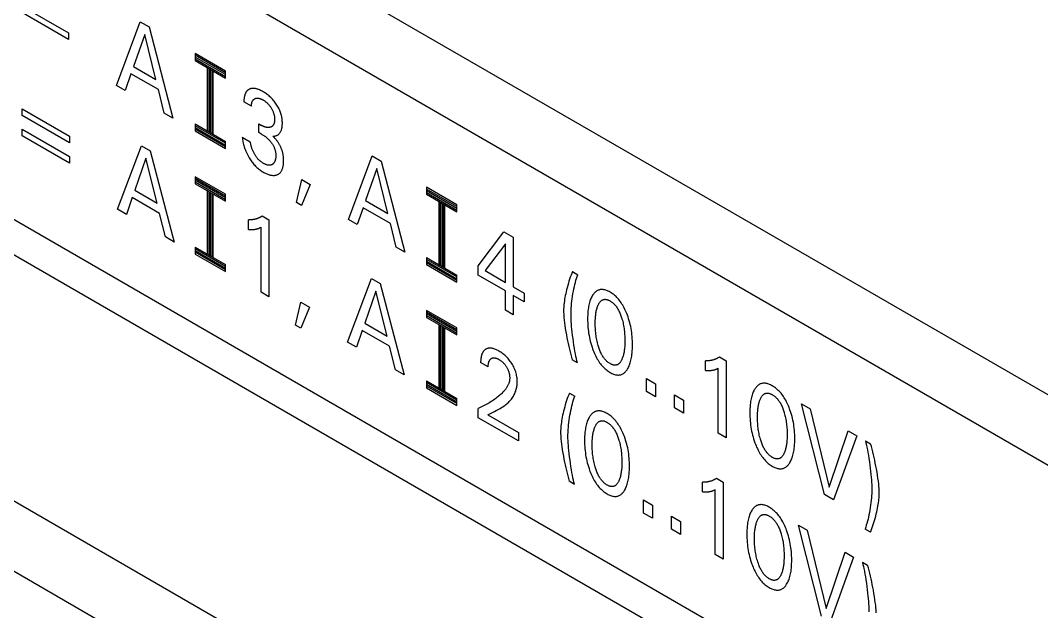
# Model space of a CAD drawing. Extents: x 0 to 420, y 0 to 297.
# Drawn here: x 208.87 to 232.58, y 159.48 to 173.2 of the extents above; entities that cross this region are included whole.
import ezdxf

# ---------------------------------------------------------------- set-up
doc = ezdxf.new("R2010")
doc.units = 0
doc.header["$LTSCALE"] = 23.1
doc.layers.add('40000_ISO', color=7, linetype='CONTINUOUS')

msp = doc.modelspace()

# ---------------------------------------------------------------- linework, layer by layer
at = {"layer": '40000_ISO', "color": 7, "linetype": 'CONTINUOUS'}
for p, q in [((233.64, 163.976), (159.394, 206.842)), ((232.933, 162.751), (158.687, 205.618)), ((232.933, 154.587), (158.687, 197.453)), ((232.58, 153.974), (158.333, 196.84)), ((227.63, 151.116), (153.384, 193.982)), ((226.923, 149.892), (152.677, 192.758)), ((208.877, 173.545), (209.98, 172.909)), ((209.98, 172.756), (208.877, 173.393)), ((211.095, 171.686), (211.65, 173.161)), ((211.65, 173.161), (211.853, 173.044)), ((209.98, 172.909), (209.98, 172.756)), ((211.753, 172.871), (211.494, 172.128)), ((212.012, 171.828), (211.753, 172.871)), ((211.853, 173.044), (212.409, 170.927)), ((212.922, 172.427), (212.922, 172.264)), ((213.629, 172.019), (212.922, 172.427)), ((213.629, 171.978), (212.922, 172.386)), ((213.629, 171.937), (212.922, 172.345)), ((212.922, 172.304), (213.629, 171.896)), ((212.922, 172.264), (213.629, 171.855)), ((211.434, 171.958), (211.3, 171.567)), ((212.071, 171.591), (211.434, 171.958)), ((211.494, 172.128), (212.012, 171.828)), ((213.205, 172.1), (213.205, 170.631)), ((213.24, 172.08), (213.24, 170.61)), ((213.276, 172.06), (213.276, 170.59)), ((213.311, 172.039), (213.311, 170.569)), ((213.346, 170.549), (213.346, 172.019)), ((213.629, 171.855), (213.629, 172.019)), ((211.3, 171.567), (211.095, 171.686)), ((212.207, 171.043), (212.071, 171.591)), ((214.232, 171.203), (214.056, 171.305)), ((208.905, 170.992), (208.905, 171.145)), ((208.905, 171.145), (210.008, 170.508)), ((210.008, 170.356), (208.905, 170.992)), ((212.409, 170.927), (212.207, 171.043)), ((212.922, 170.794), (212.922, 170.631)), ((212.922, 170.794), (213.629, 170.386)), ((213.629, 170.345), (212.922, 170.753)), ((214.402, 170.594), (214.402, 170.795)), ((214.402, 170.795), (214.462, 170.76)), ((208.905, 170.519), (208.905, 170.672)), ((208.905, 170.672), (210.008, 170.035)), ((210.008, 169.882), (208.905, 170.519)), ((210.008, 170.508), (210.008, 170.356)), ((212.922, 170.712), (213.629, 170.304)), ((213.629, 170.263), (212.922, 170.671)), ((212.922, 170.631), (213.629, 170.222)), ((214.476, 170.551), (214.402, 170.594)), ((211.122, 168.812), (211.678, 170.288)), ((211.678, 170.288), (211.881, 170.17)), ((213.629, 170.222), (213.629, 170.386)), ((214.018, 170.488), (214.203, 170.381)), ((210.008, 170.035), (210.008, 169.882)), ((211.881, 170.17), (212.436, 168.053)), ((216.482, 168.575), (217.038, 170.051)), ((217.038, 170.051), (217.241, 169.933)), ((211.78, 169.997), (211.521, 169.254)), ((212.04, 168.954), (211.78, 169.997)), ((217.241, 169.933), (217.796, 167.817)), ((212.922, 169.569), (212.922, 169.406)), ((213.629, 169.161), (212.922, 169.569)), ((217.14, 169.76), (216.881, 169.017)), ((217.4, 168.717), (217.14, 169.76)), ((213.629, 169.12), (212.922, 169.528)), ((213.629, 169.079), (212.922, 169.488)), ((212.922, 169.447), (213.629, 169.038)), ((212.922, 169.406), (213.629, 168.998)), ((215.275, 168.969), (215.398, 169.504)), ((215.598, 169.389), (215.394, 168.901)), ((215.398, 169.504), (215.598, 169.389)), ((218.296, 169.324), (218.296, 169.161)), ((219.003, 168.916), (218.296, 169.324)), ((211.462, 169.084), (211.328, 168.694)), ((212.099, 168.717), (211.462, 169.084)), ((211.521, 169.254), (212.04, 168.954)), ((213.205, 169.243), (213.205, 167.773)), ((213.24, 169.222), (213.24, 167.753)), ((213.276, 169.202), (213.276, 167.732)), ((213.311, 169.181), (213.311, 167.712)), ((213.346, 167.691), (213.346, 169.161)), ((213.629, 168.998), (213.629, 169.161)), ((219.003, 168.875), (218.296, 169.283)), ((219.003, 168.834), (218.296, 169.243)), ((218.296, 169.202), (219.003, 168.794)), ((218.296, 169.161), (219.003, 168.753)), ((215.394, 168.901), (215.275, 168.969)), ((216.822, 168.848), (216.687, 168.457)), ((217.459, 168.48), (216.822, 168.848)), ((216.881, 169.017), (217.4, 168.717)), ((218.579, 168.998), (218.579, 167.528)), ((218.614, 168.977), (218.614, 167.508)), ((218.65, 168.957), (218.65, 167.487)), ((218.685, 168.936), (218.685, 167.467)), ((218.72, 167.446), (218.72, 168.916)), ((219.003, 168.753), (219.003, 168.916)), ((211.328, 168.694), (211.122, 168.812)), ((212.235, 168.17), (212.099, 168.717)), ((214.484, 168.657), (214.637, 168.569)), ((214.16, 168.344), (214.16, 168.568)), ((214.456, 166.887), (214.456, 168.396)), ((214.637, 168.569), (214.637, 166.783)), ((216.687, 168.457), (216.482, 168.575)), ((217.595, 167.933), (217.459, 168.48)), ((212.436, 168.053), (212.235, 168.17)), ((219.498, 167.5), (220.095, 168.286)), ((220.095, 168.286), (220.309, 168.162)), ((220.309, 168.162), (220.309, 167.011)), ((212.922, 167.936), (212.922, 167.773)), ((212.922, 167.936), (213.629, 167.528)), ((213.629, 167.487), (212.922, 167.895)), ((217.796, 167.817), (217.595, 167.933)), ((220.127, 168.011), (219.656, 167.388)), ((220.127, 167.116), (220.127, 168.011)), ((212.922, 167.855), (213.629, 167.446)), ((213.629, 167.406), (212.922, 167.814)), ((212.922, 167.773), (213.629, 167.365)), ((218.296, 167.691), (218.296, 167.528)), ((218.296, 167.691), (219.003, 167.283)), ((213.629, 167.365), (213.629, 167.528)), ((219.003, 167.242), (218.296, 167.65)), ((218.296, 167.61), (219.003, 167.201)), ((219.003, 167.161), (218.296, 167.569)), ((218.296, 167.528), (219.003, 167.12)), ((219.498, 167.283), (219.498, 167.5)), ((216.463, 165.728), (217.019, 167.204)), ((217.019, 167.204), (217.222, 167.087)), ((219.003, 167.12), (219.003, 167.283)), ((220.127, 166.92), (219.498, 167.283)), ((219.656, 167.388), (220.127, 167.116)), ((221.686, 167.366), (221.809, 167.295)), ((217.222, 167.087), (217.778, 164.97)), ((220.309, 167.011), (220.565, 166.864)), ((214.637, 166.783), (214.456, 166.887)), ((217.121, 166.913), (216.862, 166.17)), ((217.381, 165.871), (217.121, 166.913)), ((220.127, 166.471), (220.127, 166.92)), ((220.309, 166.815), (220.309, 166.366)), ((220.565, 166.668), (220.309, 166.815)), ((220.565, 166.864), (220.565, 166.668)), ((215.256, 166.123), (215.38, 166.657)), ((215.579, 166.542), (215.375, 166.054)), ((215.38, 166.657), (215.579, 166.542)), ((220.309, 166.366), (220.127, 166.471)), ((218.296, 166.467), (218.296, 166.303)), ((219.003, 166.058), (218.296, 166.467)), ((219.003, 166.017), (218.296, 166.426)), ((219.003, 165.977), (218.296, 166.385)), ((218.296, 166.344), (219.003, 165.936)), ((218.296, 166.303), (219.003, 165.895)), ((215.375, 166.054), (215.256, 166.123)), ((216.803, 166.001), (216.669, 165.61)), ((217.44, 165.633), (216.803, 166.001)), ((216.862, 166.17), (217.381, 165.871)), ((218.579, 166.14), (218.579, 164.67)), ((218.614, 166.12), (218.614, 164.65)), ((218.65, 166.099), (218.65, 164.629)), ((218.685, 166.079), (218.685, 164.609)), ((218.72, 164.589), (218.72, 166.058)), ((219.003, 165.895), (219.003, 166.058)), ((216.669, 165.61), (216.463, 165.728)), ((217.576, 165.086), (217.44, 165.633)), ((221.803, 165.246), (221.68, 165.317)), ((224.776, 165.073), (224.776, 165.297)), ((225.1, 165.386), (225.253, 165.297)), ((225.253, 165.297), (225.253, 163.511)), ((217.778, 164.97), (217.576, 165.086)), ((219.729, 165.154), (219.554, 165.255)), ((225.072, 163.616), (225.072, 165.125)), ((218.296, 164.834), (218.296, 164.67)), ((218.296, 164.834), (219.003, 164.425)), ((223.402, 164.58), (223.402, 164.883)), ((223.402, 164.883), (223.611, 164.762)), ((219.003, 164.384), (218.296, 164.793)), ((218.296, 164.752), (219.003, 164.344)), ((219.003, 164.303), (218.296, 164.711)), ((218.296, 164.67), (219.003, 164.262)), ((223.611, 164.459), (223.402, 164.58)), ((223.611, 164.762), (223.611, 164.459)), ((219.003, 164.262), (219.003, 164.425)), ((221.616, 164.548), (221.739, 164.478)), ((224.054, 164.203), (224.054, 164.506)), ((224.054, 164.506), (224.263, 164.386)), ((224.263, 164.386), (224.263, 164.083)), ((219.498, 163.976), (219.498, 164.191)), ((224.263, 164.083), (224.054, 164.203)), ((227.005, 164.296), (227.205, 164.181)), ((227.542, 162.19), (227.005, 164.296)), ((227.205, 164.181), (227.648, 162.364)), ((220.431, 163.437), (219.498, 163.976)), ((219.719, 164.045), (220.431, 163.633)), ((220.431, 163.633), (220.431, 163.437)), ((227.648, 162.364), (228.086, 163.672)), ((228.086, 163.672), (228.286, 163.556)), ((225.253, 163.511), (225.072, 163.616)), ((228.286, 163.556), (227.749, 162.07)), ((228.488, 163.439), (228.61, 163.368)), ((221.733, 162.429), (221.61, 162.5)), ((224.706, 162.256), (224.706, 162.48)), ((225.03, 162.569), (225.183, 162.48)), ((225.183, 162.48), (225.183, 160.694)), ((225.002, 160.799), (225.002, 162.307)), ((223.332, 161.763), (223.332, 162.066)), ((223.332, 162.066), (223.541, 161.945)), ((227.749, 162.07), (227.542, 162.19)), ((223.541, 161.642), (223.332, 161.763)), ((223.541, 161.945), (223.541, 161.642)), ((223.984, 161.386), (223.984, 161.689)), ((223.984, 161.689), (224.193, 161.568)), ((224.193, 161.568), (224.193, 161.265)), ((224.193, 161.265), (223.984, 161.386)), ((226.935, 161.479), (227.135, 161.363)), ((227.472, 159.373), (226.935, 161.479)), ((227.135, 161.363), (227.578, 159.547)), ((228.605, 161.319), (228.482, 161.39)), ((225.183, 160.694), (225.002, 160.799)), ((227.578, 159.547), (228.016, 160.855)), ((228.016, 160.855), (228.216, 160.739)), ((228.216, 160.739), (227.679, 159.253)), ((228.418, 160.622), (228.54, 160.551))]:
    msp.add_line(p, q, dxfattribs=at)
for points in [[(214.279, 171.618), (214.271, 171.618), (214.264, 171.618), (214.256, 171.618), (214.248, 171.617), (214.241, 171.616), (214.234, 171.615), (214.226, 171.614), (214.219, 171.612), (214.212, 171.61), (214.205, 171.608), (214.198, 171.606), (214.192, 171.604), (214.185, 171.601), (214.179, 171.598), (214.173, 171.595), (214.168, 171.592), (214.162, 171.588), (214.156, 171.584), (214.151, 171.58), (214.145, 171.576), (214.14, 171.572), (214.135, 171.567), (214.13, 171.563), (214.126, 171.558), (214.121, 171.552), (214.117, 171.547), (214.112, 171.541), (214.108, 171.535), (214.104, 171.529), (214.1, 171.522), (214.097, 171.515), (214.093, 171.509), (214.09, 171.501), (214.087, 171.494), (214.084, 171.487), (214.081, 171.479), (214.078, 171.471), (214.076, 171.463), (214.074, 171.455), (214.071, 171.447), (214.069, 171.437), (214.067, 171.427), (214.065, 171.416), (214.063, 171.406), (214.062, 171.395), (214.06, 171.384), (214.059, 171.373), (214.058, 171.362), (214.058, 171.351), (214.057, 171.339), (214.057, 171.328), (214.056, 171.316), (214.056, 171.305)], [(214.727, 170.508), (214.739, 170.508), (214.75, 170.509), (214.762, 170.51), (214.773, 170.512), (214.784, 170.514), (214.795, 170.517), (214.805, 170.521), (214.816, 170.525), (214.826, 170.53), (214.837, 170.536), (214.848, 170.543), (214.858, 170.55), (214.868, 170.559), (214.877, 170.568), (214.886, 170.578), (214.894, 170.588), (214.902, 170.6), (214.909, 170.612), (214.916, 170.625), (214.922, 170.638), (214.927, 170.652), (214.932, 170.667), (214.936, 170.682), (214.94, 170.699), (214.943, 170.716), (214.945, 170.734), (214.947, 170.752), (214.948, 170.771), (214.949, 170.79), (214.949, 170.81), (214.949, 170.83), (214.948, 170.852), (214.947, 170.873), (214.945, 170.895), (214.942, 170.917), (214.938, 170.939), (214.934, 170.962), (214.928, 170.986), (214.922, 171.011), (214.914, 171.035), (214.906, 171.06), (214.897, 171.085), (214.887, 171.109), (214.876, 171.134), (214.864, 171.158), (214.851, 171.183), (214.837, 171.206), (214.823, 171.23), (214.808, 171.253), (214.792, 171.277), (214.775, 171.3), (214.757, 171.323), (214.739, 171.345), (214.72, 171.366), (214.701, 171.387), (214.68, 171.407), (214.66, 171.426), (214.639, 171.444), (214.618, 171.462), (214.599, 171.477), (214.58, 171.491), (214.561, 171.505), (214.541, 171.518), (214.522, 171.53), (214.502, 171.541), (214.482, 171.553), (214.462, 171.563), (214.442, 171.573), (214.422, 171.582), (214.402, 171.59), (214.383, 171.597), (214.367, 171.602), (214.352, 171.607), (214.337, 171.61), (214.322, 171.613), (214.308, 171.616), (214.293, 171.617), (214.279, 171.618)], [(214.232, 171.203), (214.232, 171.215), (214.232, 171.226), (214.233, 171.237), (214.234, 171.247), (214.235, 171.258), (214.237, 171.268), (214.239, 171.278), (214.241, 171.288), (214.244, 171.296), (214.246, 171.305), (214.249, 171.313), (214.252, 171.32), (214.256, 171.328), (214.26, 171.335), (214.264, 171.341), (214.269, 171.348), (214.273, 171.353), (214.279, 171.359), (214.284, 171.364), (214.29, 171.368), (214.295, 171.372), (214.302, 171.376), (214.308, 171.379), (214.314, 171.382), (214.322, 171.385), (214.329, 171.387), (214.336, 171.389), (214.344, 171.391), (214.352, 171.392), (214.36, 171.392), (214.368, 171.393), (214.376, 171.392), (214.385, 171.392), (214.394, 171.39), (214.403, 171.389), (214.412, 171.387), (214.421, 171.384), (214.43, 171.381), (214.44, 171.378), (214.45, 171.374), (214.46, 171.37), (214.47, 171.365), (214.48, 171.36), (214.49, 171.355), (214.501, 171.349), (214.513, 171.342), (214.525, 171.334), (214.537, 171.326), (214.549, 171.318), (214.561, 171.309), (214.573, 171.299), (214.583, 171.29), (214.594, 171.28), (214.605, 171.27), (214.615, 171.26), (214.625, 171.249), (214.635, 171.238), (214.645, 171.227), (214.654, 171.216), (214.663, 171.204), (214.672, 171.192), (214.68, 171.179), (214.689, 171.166), (214.697, 171.152), (214.705, 171.138), (214.713, 171.124), (214.72, 171.109), (214.727, 171.094), (214.733, 171.08), (214.738, 171.066), (214.743, 171.053), (214.747, 171.04), (214.751, 171.027), (214.754, 171.014), (214.758, 171.001), (214.76, 170.988), (214.763, 170.973), (214.765, 170.959), (214.767, 170.945), (214.768, 170.931), (214.769, 170.918), (214.769, 170.904), (214.769, 170.891)], [(214.769, 170.891), (214.769, 170.883), (214.769, 170.876), (214.768, 170.868), (214.768, 170.861), (214.767, 170.854), (214.766, 170.847), (214.765, 170.84), (214.764, 170.833), (214.763, 170.826), (214.761, 170.82), (214.76, 170.813), (214.758, 170.807), (214.756, 170.801), (214.754, 170.796), (214.751, 170.79), (214.749, 170.785), (214.746, 170.78), (214.743, 170.775), (214.74, 170.77), (214.737, 170.765), (214.734, 170.761), (214.731, 170.757), (214.727, 170.753), (214.724, 170.749), (214.719, 170.745), (214.715, 170.742), (214.711, 170.738), (214.706, 170.735), (214.702, 170.732), (214.697, 170.729), (214.692, 170.727), (214.687, 170.725), (214.682, 170.722), (214.677, 170.72), (214.672, 170.719), (214.667, 170.717), (214.66, 170.715), (214.653, 170.714), (214.647, 170.713), (214.64, 170.712), (214.633, 170.711), (214.626, 170.711), (214.619, 170.711), (214.612, 170.711), (214.605, 170.711), (214.597, 170.712), (214.59, 170.713), (214.582, 170.714), (214.575, 170.715), (214.567, 170.717), (214.56, 170.718), (214.552, 170.721), (214.544, 170.723), (214.536, 170.725), (214.528, 170.728), (214.52, 170.731), (214.512, 170.735), (214.504, 170.739), (214.495, 170.742), (214.487, 170.746), (214.479, 170.751), (214.47, 170.755), (214.462, 170.76)], [(214.476, 170.551), (214.489, 170.543), (214.502, 170.535), (214.516, 170.526), (214.529, 170.517), (214.542, 170.508), (214.556, 170.498), (214.57, 170.486), (214.585, 170.474), (214.599, 170.462), (214.613, 170.449), (214.627, 170.435), (214.64, 170.422), (214.653, 170.408), (214.665, 170.394), (214.678, 170.379), (214.69, 170.364), (214.699, 170.351), (214.708, 170.338), (214.717, 170.324), (214.726, 170.311), (214.734, 170.297), (214.742, 170.283), (214.749, 170.268), (214.756, 170.254), (214.762, 170.24), (214.768, 170.226), (214.773, 170.212), (214.777, 170.198), (214.781, 170.184), (214.785, 170.17), (214.788, 170.156), (214.79, 170.143), (214.792, 170.13), (214.794, 170.117), (214.795, 170.105), (214.796, 170.092), (214.797, 170.08), (214.797, 170.068), (214.797, 170.052), (214.796, 170.038), (214.796, 170.023), (214.794, 170.009), (214.792, 169.995), (214.79, 169.981), (214.787, 169.968), (214.785, 169.958), (214.782, 169.948), (214.779, 169.938), (214.776, 169.929), (214.772, 169.92), (214.768, 169.912), (214.763, 169.903), (214.759, 169.896), (214.754, 169.889), (214.748, 169.882), (214.743, 169.876), (214.737, 169.87), (214.731, 169.865), (214.724, 169.86), (214.718, 169.855), (214.711, 169.851), (214.703, 169.848), (214.695, 169.844), (214.687, 169.841), (214.678, 169.839), (214.669, 169.837), (214.661, 169.836), (214.651, 169.835), (214.642, 169.835), (214.632, 169.836), (214.622, 169.837), (214.612, 169.838), (214.602, 169.84), (214.591, 169.843), (214.581, 169.846), (214.57, 169.85), (214.558, 169.854), (214.546, 169.859), (214.535, 169.864), (214.523, 169.87), (214.511, 169.876), (214.5, 169.883)], [(214.974, 170.026), (214.973, 170.039), (214.971, 170.053), (214.969, 170.067), (214.967, 170.081), (214.964, 170.095), (214.961, 170.11), (214.958, 170.124), (214.954, 170.138), (214.95, 170.152), (214.946, 170.167), (214.941, 170.182), (214.936, 170.196), (214.93, 170.211), (214.925, 170.226), (214.918, 170.24), (214.912, 170.255), (214.905, 170.269), (214.898, 170.284), (214.891, 170.298), (214.883, 170.312), (214.875, 170.326), (214.867, 170.34), (214.859, 170.353), (214.85, 170.366), (214.842, 170.378), (214.833, 170.39), (214.824, 170.402), (214.815, 170.414), (214.806, 170.426), (214.797, 170.437), (214.787, 170.448), (214.778, 170.459), (214.768, 170.469), (214.758, 170.479), (214.748, 170.489), (214.737, 170.499), (214.727, 170.508)], [(214.018, 170.488), (214.021, 170.461), (214.025, 170.433), (214.03, 170.405), (214.035, 170.376), (214.042, 170.347), (214.049, 170.319), (214.056, 170.292), (214.064, 170.265), (214.072, 170.239), (214.081, 170.212), (214.091, 170.185), (214.102, 170.159), (214.115, 170.128), (214.13, 170.097), (214.145, 170.067), (214.161, 170.037), (214.178, 170.008), (214.193, 169.984), (214.208, 169.961), (214.223, 169.939), (214.239, 169.917), (214.255, 169.895), (214.272, 169.874), (214.289, 169.854), (214.306, 169.835), (214.324, 169.816), (214.342, 169.798), (214.36, 169.781), (214.379, 169.765), (214.398, 169.749), (214.418, 169.733), (214.438, 169.719), (214.458, 169.705), (214.478, 169.692), (214.498, 169.68), (214.516, 169.67), (214.535, 169.66), (214.554, 169.65), (214.572, 169.642), (214.591, 169.634), (214.609, 169.626), (214.627, 169.62), (214.644, 169.615), (214.66, 169.61), (214.676, 169.606), (214.692, 169.603), (214.708, 169.601), (214.724, 169.599), (214.739, 169.598), (214.754, 169.598), (214.768, 169.599), (214.782, 169.601), (214.796, 169.603), (214.809, 169.607), (214.822, 169.611), (214.834, 169.616), (214.846, 169.621), (214.857, 169.627), (214.868, 169.634), (214.878, 169.642), (214.888, 169.65), (214.897, 169.66), (214.906, 169.669), (214.914, 169.68), (214.922, 169.691), (214.93, 169.704), (214.936, 169.717), (214.943, 169.73), (214.948, 169.744), (214.954, 169.759), (214.958, 169.774), (214.962, 169.79), (214.966, 169.808), (214.97, 169.826), (214.972, 169.845), (214.975, 169.864), (214.976, 169.884), (214.977, 169.904), (214.978, 169.924), (214.978, 169.945), (214.978, 169.965), (214.977, 169.985), (214.976, 170.005), (214.974, 170.026)], [(214.5, 169.883), (214.489, 169.889), (214.479, 169.896), (214.469, 169.903), (214.459, 169.91), (214.448, 169.918), (214.438, 169.926), (214.428, 169.934), (214.419, 169.943), (214.409, 169.952), (214.4, 169.961), (214.391, 169.971), (214.382, 169.981), (214.373, 169.991), (214.364, 170.002), (214.356, 170.013), (214.347, 170.024), (214.339, 170.036), (214.331, 170.048), (214.323, 170.06), (214.315, 170.073), (214.308, 170.085), (214.299, 170.1), (214.291, 170.115), (214.284, 170.13), (214.276, 170.145), (214.269, 170.161), (214.262, 170.176), (214.256, 170.192), (214.249, 170.209), (214.243, 170.225), (214.238, 170.242), (214.233, 170.258), (214.228, 170.275), (214.223, 170.293), (214.218, 170.311), (214.214, 170.328), (214.21, 170.346), (214.206, 170.364), (214.203, 170.381)], [(214.484, 168.657), (214.475, 168.652), (214.467, 168.646), (214.458, 168.64), (214.449, 168.635), (214.44, 168.63), (214.431, 168.625), (214.422, 168.62), (214.413, 168.616), (214.404, 168.611), (214.394, 168.607), (214.385, 168.603), (214.374, 168.599), (214.364, 168.595), (214.353, 168.592), (214.343, 168.588), (214.332, 168.585), (214.321, 168.582), (214.31, 168.58), (214.299, 168.577), (214.288, 168.575), (214.277, 168.573), (214.266, 168.572), (214.256, 168.571), (214.246, 168.569), (214.235, 168.569), (214.225, 168.568), (214.214, 168.567), (214.203, 168.567), (214.192, 168.567), (214.181, 168.567), (214.171, 168.568), (214.16, 168.568)], [(214.16, 168.344), (214.172, 168.344), (214.183, 168.343), (214.195, 168.343), (214.207, 168.342), (214.219, 168.342), (214.231, 168.342), (214.243, 168.343), (214.253, 168.343), (214.263, 168.343), (214.274, 168.344), (214.284, 168.345), (214.294, 168.346), (214.304, 168.347), (214.314, 168.348), (214.323, 168.35), (214.332, 168.351), (214.34, 168.353), (214.349, 168.355), (214.358, 168.357), (214.366, 168.359), (214.374, 168.362), (214.383, 168.364), (214.391, 168.367), (214.4, 168.37), (214.407, 168.373), (214.413, 168.376), (214.42, 168.379), (214.427, 168.382), (214.437, 168.386), (214.446, 168.391), (214.456, 168.396)], [(221.686, 167.366), (221.669, 167.323), (221.652, 167.28), (221.636, 167.236), (221.62, 167.189), (221.605, 167.142), (221.59, 167.094), (221.576, 167.044), (221.562, 166.993), (221.549, 166.941), (221.538, 166.897), (221.529, 166.853), (221.519, 166.808), (221.511, 166.762), (221.504, 166.723), (221.498, 166.683), (221.492, 166.643), (221.488, 166.602), (221.484, 166.567), (221.482, 166.531), (221.48, 166.495), (221.48, 166.459), (221.48, 166.421), (221.482, 166.382), (221.484, 166.343), (221.487, 166.304), (221.493, 166.242), (221.5, 166.18), (221.509, 166.117), (221.52, 166.045), (221.532, 165.971), (221.545, 165.898), (221.558, 165.831), (221.571, 165.763), (221.586, 165.696), (221.6, 165.631), (221.615, 165.567), (221.631, 165.502), (221.646, 165.441), (221.663, 165.379), (221.68, 165.317)], [(221.803, 165.246), (221.79, 165.296), (221.778, 165.346), (221.767, 165.395), (221.754, 165.459), (221.742, 165.521), (221.732, 165.584), (221.72, 165.66), (221.709, 165.735), (221.699, 165.811), (221.689, 165.884), (221.68, 165.957), (221.672, 166.029), (221.666, 166.09), (221.661, 166.151), (221.657, 166.212), (221.654, 166.262), (221.652, 166.311), (221.652, 166.36), (221.652, 166.399), (221.653, 166.438), (221.654, 166.477), (221.657, 166.515), (221.661, 166.57), (221.666, 166.625), (221.672, 166.679), (221.68, 166.738), (221.688, 166.796), (221.698, 166.854), (221.708, 166.909), (221.718, 166.963), (221.73, 167.017), (221.742, 167.066), (221.754, 167.116), (221.767, 167.164), (221.78, 167.208), (221.794, 167.252), (221.809, 167.295)], [(222.963, 165.104), (222.976, 165.126), (222.988, 165.149), (222.999, 165.174), (223.01, 165.199), (223.019, 165.225), (223.028, 165.251), (223.037, 165.281), (223.045, 165.311), (223.052, 165.342), (223.058, 165.374), (223.063, 165.406), (223.068, 165.439), (223.073, 165.483), (223.076, 165.528), (223.079, 165.574), (223.08, 165.62), (223.081, 165.667), (223.08, 165.714), (223.079, 165.761), (223.076, 165.809), (223.072, 165.858), (223.067, 165.907), (223.062, 165.952), (223.055, 165.998), (223.047, 166.044), (223.038, 166.09), (223.027, 166.137), (223.017, 166.181), (223.004, 166.225), (222.991, 166.269), (222.977, 166.313), (222.961, 166.357), (222.948, 166.391), (222.935, 166.424), (222.92, 166.457), (222.905, 166.49), (222.889, 166.522), (222.872, 166.555), (222.853, 166.586), (222.836, 166.614), (222.819, 166.641), (222.8, 166.667), (222.781, 166.693), (222.761, 166.717), (222.741, 166.741), (222.72, 166.764), (222.698, 166.786), (222.675, 166.806), (222.652, 166.825), (222.629, 166.843), (222.606, 166.86), (222.582, 166.876), (222.559, 166.89), (222.538, 166.901), (222.518, 166.912), (222.498, 166.921), (222.477, 166.929), (222.457, 166.936), (222.437, 166.942), (222.418, 166.946), (222.399, 166.949), (222.38, 166.951), (222.362, 166.951), (222.345, 166.95), (222.328, 166.947), (222.311, 166.944), (222.295, 166.939), (222.28, 166.933), (222.265, 166.926), (222.249, 166.917), (222.234, 166.906), (222.219, 166.895), (222.205, 166.882), (222.192, 166.868), (222.18, 166.853), (222.168, 166.838), (222.157, 166.821), (222.153, 166.816)], [(222.153, 166.816), (222.141, 166.795), (222.129, 166.773), (222.118, 166.75), (222.108, 166.727), (222.099, 166.703), (222.09, 166.678), (222.082, 166.649), (222.074, 166.619), (222.067, 166.589), (222.06, 166.558), (222.055, 166.526), (222.05, 166.494), (222.045, 166.45), (222.042, 166.406), (222.039, 166.361), (222.038, 166.316), (222.037, 166.269), (222.038, 166.222), (222.039, 166.174), (222.042, 166.125), (222.045, 166.076), (222.05, 166.026), (222.056, 165.98), (222.062, 165.934), (222.07, 165.887), (222.079, 165.84), (222.09, 165.793), (222.1, 165.748), (222.112, 165.704), (222.125, 165.659), (222.14, 165.615), (222.155, 165.57), (222.168, 165.536), (222.181, 165.502), (222.196, 165.468), (222.211, 165.434), (222.227, 165.401), (222.245, 165.368), (222.263, 165.335), (222.28, 165.307), (222.298, 165.279), (222.317, 165.252), (222.336, 165.226), (222.356, 165.201), (222.376, 165.177), (222.398, 165.154), (222.42, 165.132), (222.442, 165.111), (222.465, 165.091), (222.488, 165.073), (222.512, 165.056), (222.535, 165.04), (222.559, 165.026), (222.58, 165.015), (222.6, 165.004), (222.621, 164.995), (222.641, 164.987), (222.662, 164.98), (222.682, 164.974), (222.701, 164.97), (222.721, 164.967), (222.739, 164.966), (222.757, 164.966), (222.775, 164.967), (222.792, 164.97), (222.809, 164.974), (222.825, 164.979), (222.84, 164.986), (222.855, 164.993), (222.87, 165.002), (222.883, 165.012), (222.896, 165.022), (222.909, 165.034), (222.921, 165.046), (222.932, 165.06), (222.943, 165.074), (222.953, 165.088), (222.963, 165.104)], [(222.283, 165.65), (222.274, 165.683), (222.265, 165.715), (222.258, 165.748), (222.251, 165.78), (222.245, 165.812), (222.239, 165.847), (222.234, 165.881), (222.229, 165.916), (222.225, 165.95), (222.222, 165.983), (222.219, 166.02), (222.217, 166.057), (222.216, 166.093), (222.215, 166.129), (222.215, 166.164), (222.215, 166.199), (222.216, 166.234), (222.217, 166.267), (222.219, 166.301), (222.222, 166.334), (222.225, 166.359), (222.228, 166.383), (222.232, 166.407), (222.236, 166.431), (222.24, 166.454), (222.245, 166.477), (222.25, 166.497), (222.256, 166.517), (222.262, 166.536), (222.269, 166.555), (222.276, 166.574), (222.284, 166.592), (222.289, 166.604), (222.295, 166.615), (222.301, 166.626), (222.308, 166.637), (222.315, 166.648), (222.322, 166.657), (222.329, 166.667), (222.337, 166.676), (222.346, 166.684), (222.355, 166.691), (222.363, 166.697), (222.371, 166.703), (222.379, 166.707), (222.388, 166.711), (222.397, 166.715), (222.406, 166.718), (222.416, 166.72), (222.426, 166.722), (222.436, 166.723), (222.446, 166.723), (222.457, 166.722), (222.468, 166.721), (222.479, 166.719), (222.49, 166.716), (222.501, 166.713), (222.513, 166.709), (222.524, 166.704), (222.536, 166.699), (222.547, 166.693), (222.559, 166.686), (222.573, 166.677), (222.588, 166.668), (222.602, 166.657), (222.617, 166.646), (222.631, 166.634), (222.645, 166.621), (222.658, 166.607), (222.671, 166.593), (222.684, 166.578), (222.697, 166.562), (222.709, 166.545), (222.721, 166.528), (222.732, 166.51), (222.743, 166.492), (222.753, 166.474), (222.763, 166.456), (222.774, 166.433), (222.785, 166.411), (222.794, 166.388), (222.803, 166.365), (222.812, 166.342), (222.82, 166.32), (222.827, 166.297), (222.834, 166.274), (222.836, 166.267)], [(222.836, 166.267), (222.845, 166.236), (222.853, 166.205), (222.86, 166.175), (222.867, 166.145), (222.873, 166.114), (222.879, 166.08), (222.884, 166.046), (222.888, 166.012), (222.892, 165.979), (222.896, 165.945), (222.898, 165.909), (222.901, 165.873), (222.902, 165.837), (222.903, 165.802), (222.903, 165.767), (222.903, 165.732), (222.902, 165.697), (222.901, 165.662), (222.899, 165.628), (222.896, 165.595), (222.893, 165.569), (222.89, 165.545), (222.887, 165.52), (222.883, 165.496), (222.878, 165.473), (222.873, 165.449), (222.868, 165.429), (222.862, 165.408), (222.856, 165.388), (222.85, 165.369), (222.843, 165.35), (222.835, 165.331), (222.83, 165.319), (222.824, 165.307), (222.818, 165.295), (222.811, 165.284), (222.804, 165.273), (222.797, 165.263), (222.79, 165.253), (222.781, 165.244), (222.773, 165.235), (222.764, 165.227), (222.756, 165.221), (222.748, 165.216), (222.74, 165.211), (222.731, 165.206), (222.722, 165.202), (222.712, 165.199), (222.703, 165.197), (222.693, 165.195), (222.682, 165.194), (222.672, 165.194), (222.661, 165.194), (222.651, 165.195), (222.64, 165.197), (222.628, 165.2), (222.617, 165.203), (222.606, 165.207), (222.594, 165.212), (222.582, 165.217), (222.571, 165.223), (222.559, 165.23), (222.544, 165.239), (222.53, 165.248), (222.515, 165.259), (222.501, 165.27), (222.487, 165.283), (222.473, 165.296), (222.459, 165.309), (222.446, 165.324), (222.433, 165.34), (222.42, 165.356), (222.408, 165.373), (222.396, 165.391), (222.385, 165.408), (222.374, 165.427), (222.364, 165.445), (222.354, 165.464), (222.343, 165.487), (222.332, 165.51), (222.323, 165.533), (222.313, 165.557), (222.305, 165.58), (222.297, 165.604), (222.29, 165.627), (222.283, 165.65)], [(219.692, 165.574), (219.687, 165.572), (219.682, 165.569), (219.677, 165.566), (219.671, 165.563), (219.665, 165.56), (219.66, 165.556), (219.654, 165.552), (219.649, 165.548), (219.644, 165.544), (219.639, 165.539), (219.634, 165.534), (219.63, 165.53), (219.625, 165.524), (219.621, 165.519), (219.616, 165.514), (219.612, 165.508), (219.608, 165.502), (219.604, 165.496), (219.601, 165.489), (219.597, 165.483), (219.594, 165.476), (219.59, 165.469), (219.587, 165.462), (219.584, 165.454), (219.581, 165.447), (219.579, 165.439), (219.576, 165.431), (219.574, 165.423), (219.571, 165.415), (219.569, 165.407), (219.567, 165.399), (219.565, 165.388), (219.563, 165.378), (219.562, 165.367), (219.56, 165.357), (219.559, 165.346), (219.557, 165.335), (219.556, 165.324), (219.556, 165.313), (219.555, 165.301), (219.554, 165.29), (219.554, 165.278), (219.554, 165.267), (219.554, 165.255)], [(219.719, 164.045), (219.75, 164.06), (219.782, 164.076), (219.815, 164.091), (219.847, 164.107), (219.879, 164.123), (219.912, 164.139), (219.944, 164.156), (219.976, 164.173), (220.007, 164.191), (220.039, 164.21), (220.069, 164.229), (220.099, 164.25), (220.12, 164.265), (220.14, 164.28), (220.16, 164.297), (220.179, 164.314), (220.198, 164.331), (220.217, 164.349), (220.234, 164.369), (220.252, 164.388), (220.268, 164.409), (220.284, 164.431), (220.299, 164.453), (220.314, 164.477), (220.328, 164.501), (220.338, 164.522), (220.348, 164.544), (220.358, 164.566), (220.367, 164.589), (220.374, 164.613), (220.382, 164.638), (220.387, 164.659), (220.392, 164.681), (220.396, 164.704), (220.399, 164.727), (220.401, 164.751), (220.403, 164.775), (220.404, 164.8), (220.403, 164.825), (220.402, 164.85), (220.401, 164.875), (220.398, 164.9), (220.394, 164.926), (220.389, 164.953), (220.383, 164.982), (220.376, 165.011), (220.367, 165.04), (220.358, 165.069), (220.347, 165.098), (220.334, 165.126), (220.321, 165.154), (220.307, 165.182), (220.291, 165.209), (220.275, 165.236), (220.26, 165.26), (220.243, 165.283), (220.227, 165.305), (220.209, 165.327), (220.191, 165.348), (220.172, 165.369), (220.153, 165.389), (220.133, 165.408), (220.113, 165.426), (220.093, 165.443), (220.07, 165.461), (220.047, 165.478), (220.025, 165.493), (220.002, 165.508), (219.979, 165.522), (219.959, 165.533), (219.94, 165.543), (219.92, 165.552), (219.901, 165.561), (219.881, 165.568), (219.862, 165.575), (219.845, 165.58), (219.827, 165.584), (219.81, 165.587), (219.794, 165.589), (219.777, 165.59), (219.761, 165.59), (219.747, 165.588), (219.732, 165.586), (219.718, 165.583), (219.705, 165.579), (219.692, 165.574)], [(219.729, 165.154), (219.729, 165.167), (219.73, 165.18), (219.731, 165.193), (219.732, 165.205), (219.733, 165.217), (219.735, 165.229), (219.737, 165.241), (219.739, 165.25), (219.741, 165.259), (219.744, 165.267), (219.746, 165.276), (219.749, 165.283), (219.752, 165.291), (219.756, 165.299), (219.76, 165.306), (219.764, 165.312), (219.768, 165.318), (219.772, 165.324), (219.777, 165.329), (219.782, 165.334), (219.787, 165.339), (219.792, 165.343), (219.798, 165.347), (219.804, 165.351), (219.809, 165.354), (219.815, 165.357), (219.822, 165.359), (219.828, 165.362), (219.835, 165.363), (219.842, 165.365), (219.848, 165.366), (219.856, 165.366), (219.863, 165.366), (219.87, 165.366), (219.878, 165.365), (219.885, 165.364), (219.893, 165.363), (219.901, 165.361), (219.909, 165.359), (219.919, 165.356), (219.928, 165.353), (219.938, 165.349), (219.948, 165.344), (219.959, 165.339), (219.969, 165.334), (219.979, 165.328), (219.99, 165.322), (220.002, 165.314), (220.013, 165.307), (220.024, 165.299), (220.036, 165.29), (220.047, 165.281), (220.057, 165.272), (220.067, 165.263), (220.077, 165.254), (220.087, 165.244), (220.096, 165.233), (220.106, 165.223), (220.115, 165.212), (220.123, 165.201), (220.132, 165.19), (220.14, 165.178), (220.148, 165.166), (220.155, 165.154), (220.163, 165.141), (220.17, 165.127), (220.177, 165.113), (220.184, 165.099), (220.19, 165.085), (220.196, 165.071), (220.2, 165.059), (220.205, 165.046), (220.208, 165.034), (220.212, 165.021), (220.215, 165.009), (220.218, 164.996), (220.22, 164.984), (220.222, 164.97), (220.224, 164.957), (220.226, 164.943), (220.227, 164.93), (220.228, 164.917), (220.228, 164.904), (220.228, 164.892)], [(225.1, 165.386), (225.091, 165.38), (225.083, 165.374), (225.074, 165.369), (225.065, 165.364), (225.056, 165.358), (225.047, 165.353), (225.038, 165.349), (225.029, 165.344), (225.02, 165.34), (225.01, 165.336), (225.001, 165.332), (224.99, 165.328), (224.98, 165.324), (224.969, 165.32), (224.959, 165.317), (224.948, 165.314), (224.937, 165.311), (224.926, 165.308), (224.915, 165.306), (224.904, 165.304), (224.893, 165.302), (224.882, 165.3), (224.872, 165.299), (224.862, 165.298), (224.851, 165.297), (224.841, 165.297), (224.83, 165.296), (224.819, 165.296), (224.808, 165.296), (224.798, 165.296), (224.787, 165.296), (224.776, 165.297)], [(224.776, 165.073), (224.788, 165.072), (224.8, 165.072), (224.811, 165.071), (224.823, 165.071), (224.835, 165.071), (224.847, 165.071), (224.859, 165.071), (224.869, 165.071), (224.88, 165.072), (224.89, 165.073), (224.9, 165.073), (224.91, 165.074), (224.92, 165.075), (224.93, 165.077), (224.939, 165.078), (224.948, 165.08), (224.957, 165.082), (224.965, 165.083), (224.974, 165.085), (224.982, 165.088), (224.99, 165.09), (224.999, 165.093), (225.007, 165.096), (225.016, 165.099), (225.023, 165.101), (225.029, 165.104), (225.036, 165.107), (225.043, 165.11), (225.053, 165.115), (225.062, 165.12), (225.072, 165.125)], [(220.228, 164.892), (220.228, 164.876), (220.226, 164.862), (220.225, 164.847), (220.222, 164.833), (220.22, 164.819), (220.217, 164.806), (220.213, 164.793), (220.209, 164.78), (220.205, 164.768), (220.2, 164.756), (220.195, 164.744), (220.188, 164.728), (220.181, 164.713), (220.173, 164.698), (220.164, 164.684), (220.155, 164.67), (220.146, 164.657), (220.137, 164.644), (220.127, 164.631), (220.117, 164.618), (220.107, 164.606), (220.097, 164.594), (220.08, 164.576), (220.063, 164.558), (220.045, 164.54), (220.027, 164.523), (220.009, 164.506), (219.99, 164.49), (219.971, 164.474), (219.952, 164.459), (219.933, 164.443), (219.906, 164.423), (219.88, 164.404), (219.853, 164.385), (219.826, 164.367), (219.798, 164.349), (219.77, 164.331), (219.741, 164.314), (219.712, 164.297), (219.683, 164.281), (219.653, 164.265), (219.623, 164.249), (219.592, 164.234), (219.561, 164.219), (219.53, 164.205), (219.498, 164.191)], [(225.921, 164.641), (225.909, 164.62), (225.897, 164.598), (225.886, 164.575), (225.876, 164.552), (225.867, 164.527), (225.858, 164.502), (225.849, 164.474), (225.841, 164.444), (225.834, 164.414), (225.828, 164.383), (225.823, 164.351), (225.818, 164.318), (225.813, 164.275), (225.809, 164.231), (225.807, 164.186), (225.805, 164.14), (225.805, 164.094), (225.805, 164.047), (225.807, 163.998), (225.809, 163.95), (225.813, 163.9), (225.818, 163.851), (225.823, 163.805), (225.83, 163.759), (225.838, 163.712), (225.847, 163.665), (225.857, 163.617), (225.868, 163.573), (225.88, 163.529), (225.893, 163.484), (225.907, 163.439), (225.923, 163.395), (225.935, 163.36), (225.949, 163.326), (225.963, 163.292), (225.979, 163.259), (225.995, 163.225), (226.012, 163.192), (226.031, 163.16), (226.048, 163.132), (226.066, 163.104), (226.084, 163.077), (226.104, 163.051), (226.124, 163.026), (226.144, 163.002), (226.165, 162.978), (226.187, 162.956), (226.21, 162.935), (226.233, 162.916), (226.256, 162.898), (226.279, 162.881), (226.303, 162.865), (226.327, 162.851), (226.347, 162.839), (226.368, 162.829), (226.389, 162.82), (226.409, 162.812), (226.429, 162.805), (226.449, 162.799), (226.469, 162.795), (226.488, 162.792), (226.507, 162.791), (226.525, 162.791), (226.543, 162.792), (226.56, 162.795), (226.576, 162.799), (226.593, 162.804), (226.608, 162.81), (226.623, 162.818), (226.637, 162.827), (226.651, 162.836), (226.664, 162.847), (226.676, 162.859), (226.688, 162.871), (226.7, 162.884), (226.71, 162.898), (226.721, 162.913), (226.73, 162.928)], [(226.73, 162.928), (226.743, 162.951), (226.756, 162.974), (226.767, 162.998), (226.777, 163.023), (226.787, 163.049), (226.796, 163.076), (226.805, 163.106), (226.812, 163.136), (226.819, 163.167), (226.825, 163.199), (226.831, 163.231), (226.835, 163.264), (226.84, 163.308), (226.844, 163.353), (226.846, 163.398), (226.848, 163.445), (226.848, 163.492), (226.848, 163.538), (226.846, 163.586), (226.844, 163.634), (226.84, 163.682), (226.835, 163.731), (226.829, 163.777), (226.823, 163.822), (226.815, 163.868), (226.806, 163.915), (226.795, 163.961), (226.784, 164.005), (226.772, 164.049), (226.759, 164.093), (226.744, 164.138), (226.728, 164.182), (226.716, 164.215), (226.702, 164.249), (226.688, 164.282), (226.673, 164.315), (226.656, 164.347), (226.639, 164.379), (226.621, 164.411), (226.604, 164.439), (226.586, 164.466), (226.568, 164.492), (226.549, 164.518), (226.529, 164.542), (226.508, 164.566), (226.487, 164.588), (226.465, 164.61), (226.443, 164.631), (226.42, 164.65), (226.397, 164.668), (226.374, 164.685), (226.35, 164.7), (226.327, 164.715), (226.306, 164.726), (226.286, 164.736), (226.265, 164.746), (226.245, 164.754), (226.225, 164.761), (226.205, 164.766), (226.186, 164.771), (226.166, 164.774), (226.148, 164.775), (226.13, 164.776), (226.112, 164.774), (226.095, 164.772), (226.079, 164.769), (226.063, 164.764), (226.047, 164.758), (226.032, 164.751), (226.016, 164.742), (226.001, 164.731), (225.987, 164.719), (225.973, 164.707), (225.96, 164.693), (225.948, 164.678), (225.936, 164.663), (225.925, 164.646), (225.921, 164.641)], [(221.616, 164.548), (221.599, 164.506), (221.582, 164.463), (221.566, 164.418), (221.55, 164.372), (221.535, 164.325), (221.52, 164.277), (221.506, 164.226), (221.492, 164.175), (221.479, 164.124), (221.468, 164.08), (221.458, 164.035), (221.449, 163.991), (221.441, 163.945), (221.434, 163.906), (221.428, 163.866), (221.422, 163.825), (221.417, 163.784), (221.414, 163.749), (221.412, 163.714), (221.41, 163.678), (221.41, 163.641), (221.41, 163.604), (221.412, 163.565), (221.414, 163.526), (221.417, 163.487), (221.423, 163.425), (221.43, 163.363), (221.439, 163.3), (221.45, 163.227), (221.462, 163.154), (221.475, 163.081), (221.488, 163.013), (221.501, 162.946), (221.516, 162.878), (221.53, 162.814), (221.545, 162.75), (221.561, 162.685), (221.576, 162.623), (221.593, 162.561), (221.61, 162.5)], [(221.733, 162.429), (221.72, 162.479), (221.708, 162.529), (221.697, 162.578), (221.684, 162.641), (221.672, 162.704), (221.662, 162.766), (221.65, 162.842), (221.639, 162.918), (221.629, 162.993), (221.619, 163.066), (221.61, 163.139), (221.602, 163.212), (221.596, 163.273), (221.591, 163.334), (221.587, 163.395), (221.584, 163.444), (221.582, 163.494), (221.582, 163.542), (221.582, 163.582), (221.583, 163.621), (221.584, 163.659), (221.587, 163.697), (221.591, 163.753), (221.596, 163.808), (221.602, 163.862), (221.61, 163.921), (221.618, 163.979), (221.628, 164.036), (221.638, 164.091), (221.648, 164.146), (221.66, 164.199), (221.672, 164.249), (221.684, 164.298), (221.697, 164.347), (221.71, 164.391), (221.724, 164.435), (221.739, 164.478)], [(226.05, 163.475), (226.041, 163.508), (226.033, 163.54), (226.025, 163.573), (226.019, 163.605), (226.013, 163.637), (226.007, 163.672), (226.001, 163.706), (225.997, 163.74), (225.993, 163.774), (225.99, 163.808), (225.987, 163.845), (225.985, 163.882), (225.983, 163.918), (225.982, 163.954), (225.982, 163.989), (225.983, 164.024), (225.983, 164.058), (225.985, 164.092), (225.987, 164.126), (225.99, 164.159), (225.993, 164.184), (225.996, 164.208), (225.999, 164.232), (226.003, 164.255), (226.008, 164.279), (226.013, 164.301), (226.018, 164.322), (226.024, 164.342), (226.03, 164.361), (226.036, 164.38), (226.044, 164.399), (226.051, 164.417), (226.057, 164.428), (226.063, 164.44), (226.069, 164.451), (226.075, 164.462), (226.082, 164.472), (226.089, 164.482), (226.097, 164.492), (226.105, 164.5), (226.113, 164.509), (226.122, 164.516), (226.13, 164.522), (226.138, 164.527), (226.147, 164.532), (226.155, 164.536), (226.165, 164.54), (226.174, 164.543), (226.184, 164.545), (226.193, 164.547), (226.204, 164.548), (226.214, 164.548), (226.225, 164.547), (226.235, 164.546), (226.246, 164.544), (226.258, 164.541), (226.269, 164.537), (226.28, 164.533), (226.292, 164.529), (226.303, 164.523), (226.315, 164.517), (226.327, 164.511), (226.341, 164.502), (226.356, 164.492), (226.37, 164.482), (226.384, 164.471), (226.398, 164.459), (226.412, 164.446), (226.426, 164.432), (226.439, 164.418), (226.452, 164.403), (226.465, 164.386), (226.477, 164.37), (226.489, 164.353), (226.5, 164.335), (226.511, 164.317), (226.521, 164.299), (226.531, 164.28), (226.542, 164.258), (226.552, 164.235), (226.562, 164.213), (226.571, 164.19), (226.579, 164.167), (226.587, 164.144), (226.595, 164.121), (226.602, 164.099), (226.604, 164.091)], [(222.893, 162.286), (222.906, 162.309), (222.918, 162.332), (222.929, 162.356), (222.94, 162.381), (222.949, 162.407), (222.958, 162.434), (222.967, 162.464), (222.975, 162.494), (222.982, 162.525), (222.988, 162.557), (222.993, 162.589), (222.998, 162.622), (223.002, 162.666), (223.006, 162.711), (223.009, 162.756), (223.01, 162.803), (223.011, 162.85), (223.01, 162.896), (223.009, 162.944), (223.006, 162.992), (223.002, 163.04), (222.997, 163.089), (222.992, 163.135), (222.985, 163.18), (222.977, 163.226), (222.968, 163.273), (222.957, 163.319), (222.947, 163.363), (222.934, 163.407), (222.921, 163.451), (222.907, 163.496), (222.891, 163.54), (222.878, 163.573), (222.865, 163.607), (222.85, 163.64), (222.835, 163.673), (222.819, 163.705), (222.802, 163.737), (222.783, 163.769), (222.766, 163.797), (222.749, 163.824), (222.73, 163.85), (222.711, 163.875), (222.691, 163.9), (222.671, 163.924), (222.65, 163.946), (222.628, 163.968), (222.605, 163.989), (222.582, 164.008), (222.559, 164.026), (222.536, 164.043), (222.512, 164.058), (222.489, 164.073), (222.468, 164.084), (222.448, 164.094), (222.427, 164.104), (222.407, 164.112), (222.387, 164.119), (222.367, 164.124), (222.348, 164.129), (222.329, 164.132), (222.31, 164.133), (222.292, 164.133), (222.275, 164.132), (222.258, 164.13), (222.241, 164.127), (222.225, 164.122), (222.21, 164.116), (222.195, 164.109), (222.179, 164.1), (222.164, 164.089), (222.149, 164.077), (222.135, 164.065), (222.122, 164.051), (222.11, 164.036), (222.098, 164.02), (222.087, 164.004), (222.083, 163.999)], [(222.083, 163.999), (222.071, 163.978), (222.059, 163.956), (222.048, 163.933), (222.038, 163.91), (222.029, 163.885), (222.02, 163.86), (222.012, 163.832), (222.004, 163.802), (221.997, 163.772), (221.99, 163.74), (221.985, 163.709), (221.98, 163.676), (221.975, 163.633), (221.972, 163.589), (221.969, 163.544), (221.968, 163.498), (221.967, 163.452), (221.968, 163.405), (221.969, 163.356), (221.972, 163.308), (221.975, 163.258), (221.98, 163.209), (221.986, 163.163), (221.992, 163.116), (222, 163.07), (222.009, 163.023), (222.02, 162.975), (222.03, 162.931), (222.042, 162.887), (222.055, 162.842), (222.07, 162.797), (222.085, 162.753), (222.098, 162.718), (222.111, 162.684), (222.126, 162.65), (222.141, 162.617), (222.157, 162.583), (222.175, 162.55), (222.193, 162.518), (222.21, 162.49), (222.228, 162.462), (222.247, 162.435), (222.266, 162.409), (222.286, 162.384), (222.306, 162.359), (222.328, 162.336), (222.35, 162.314), (222.372, 162.293), (222.395, 162.274), (222.418, 162.256), (222.442, 162.239), (222.465, 162.223), (222.489, 162.209), (222.51, 162.197), (222.53, 162.187), (222.551, 162.178), (222.571, 162.169), (222.592, 162.163), (222.612, 162.157), (222.631, 162.153), (222.651, 162.15), (222.669, 162.149), (222.687, 162.149), (222.705, 162.15), (222.722, 162.153), (222.739, 162.157), (222.755, 162.162), (222.77, 162.168), (222.785, 162.176), (222.8, 162.184), (222.813, 162.194), (222.826, 162.205), (222.839, 162.217), (222.851, 162.229), (222.862, 162.242), (222.873, 162.256), (222.883, 162.271), (222.893, 162.286)], [(222.213, 162.833), (222.204, 162.866), (222.195, 162.898), (222.188, 162.931), (222.181, 162.963), (222.175, 162.995), (222.169, 163.029), (222.164, 163.064), (222.159, 163.098), (222.155, 163.132), (222.152, 163.166), (222.149, 163.203), (222.147, 163.239), (222.146, 163.276), (222.145, 163.312), (222.145, 163.347), (222.145, 163.382), (222.146, 163.416), (222.147, 163.45), (222.149, 163.484), (222.152, 163.517), (222.155, 163.541), (222.158, 163.566), (222.162, 163.59), (222.166, 163.613), (222.17, 163.637), (222.175, 163.659), (222.18, 163.68), (222.186, 163.7), (222.192, 163.719), (222.199, 163.738), (222.206, 163.757), (222.214, 163.774), (222.219, 163.786), (222.225, 163.798), (222.231, 163.809), (222.238, 163.82), (222.244, 163.83), (222.252, 163.84), (222.259, 163.849), (222.267, 163.858), (222.276, 163.867), (222.285, 163.874), (222.292, 163.88), (222.301, 163.885), (222.309, 163.89), (222.318, 163.894), (222.327, 163.898), (222.336, 163.901), (222.346, 163.903), (222.356, 163.905), (222.366, 163.906), (222.376, 163.906), (222.387, 163.905), (222.398, 163.904), (222.409, 163.902), (222.42, 163.899), (222.431, 163.895), (222.443, 163.891), (222.454, 163.887), (222.466, 163.881), (222.477, 163.875), (222.489, 163.869), (222.503, 163.86), (222.518, 163.85), (222.532, 163.84), (222.547, 163.829), (222.561, 163.817), (222.575, 163.804), (222.588, 163.79), (222.601, 163.776), (222.614, 163.76), (222.627, 163.744), (222.639, 163.728), (222.651, 163.711), (222.662, 163.693), (222.673, 163.675), (222.683, 163.657), (222.693, 163.638), (222.704, 163.616), (222.715, 163.593), (222.724, 163.571), (222.733, 163.548), (222.742, 163.525), (222.75, 163.502), (222.757, 163.479), (222.764, 163.457), (222.766, 163.449)], [(226.604, 164.091), (226.613, 164.061), (226.621, 164.03), (226.628, 164), (226.634, 163.969), (226.64, 163.939), (226.646, 163.905), (226.652, 163.871), (226.656, 163.837), (226.66, 163.803), (226.663, 163.77), (226.666, 163.734), (226.668, 163.698), (226.67, 163.662), (226.671, 163.627), (226.671, 163.592), (226.671, 163.556), (226.67, 163.521), (226.668, 163.487), (226.666, 163.453), (226.663, 163.419), (226.661, 163.394), (226.658, 163.369), (226.654, 163.345), (226.65, 163.321), (226.646, 163.297), (226.641, 163.274), (226.636, 163.253), (226.63, 163.233), (226.624, 163.213), (226.618, 163.193), (226.61, 163.174), (226.603, 163.156), (226.597, 163.144), (226.591, 163.132), (226.585, 163.12), (226.579, 163.109), (226.572, 163.098), (226.565, 163.088), (226.557, 163.078), (226.549, 163.069), (226.541, 163.06), (226.532, 163.052), (226.524, 163.046), (226.516, 163.041), (226.507, 163.035), (226.499, 163.031), (226.489, 163.027), (226.48, 163.024), (226.47, 163.021), (226.46, 163.02), (226.45, 163.019), (226.44, 163.018), (226.429, 163.019), (226.418, 163.02), (226.407, 163.022), (226.396, 163.025), (226.385, 163.028), (226.373, 163.032), (226.362, 163.037), (226.35, 163.042), (226.338, 163.048), (226.327, 163.055), (226.312, 163.063), (226.297, 163.073), (226.283, 163.084), (226.268, 163.095), (226.254, 163.107), (226.24, 163.12), (226.227, 163.134), (226.214, 163.149), (226.2, 163.164), (226.188, 163.181), (226.175, 163.198), (226.164, 163.215), (226.152, 163.233), (226.142, 163.252), (226.131, 163.27), (226.122, 163.289), (226.11, 163.312), (226.1, 163.335), (226.09, 163.358), (226.081, 163.382), (226.073, 163.405), (226.065, 163.428), (226.057, 163.452), (226.05, 163.475)], [(222.766, 163.449), (222.775, 163.419), (222.783, 163.388), (222.79, 163.358), (222.797, 163.327), (222.803, 163.297), (222.809, 163.263), (222.814, 163.229), (222.818, 163.195), (222.822, 163.161), (222.826, 163.128), (222.828, 163.092), (222.831, 163.056), (222.832, 163.02), (222.833, 162.985), (222.833, 162.949), (222.833, 162.914), (222.832, 162.879), (222.831, 162.845), (222.829, 162.811), (222.826, 162.777), (222.823, 162.752), (222.82, 162.727), (222.816, 162.703), (222.812, 162.679), (222.808, 162.655), (222.803, 162.632), (222.798, 162.611), (222.792, 162.591), (222.786, 162.571), (222.78, 162.551), (222.773, 162.532), (222.765, 162.514), (222.76, 162.502), (222.754, 162.49), (222.748, 162.478), (222.741, 162.467), (222.734, 162.456), (222.727, 162.446), (222.72, 162.436), (222.711, 162.427), (222.703, 162.418), (222.694, 162.41), (222.686, 162.404), (222.678, 162.398), (222.67, 162.393), (222.661, 162.389), (222.652, 162.385), (222.642, 162.382), (222.633, 162.379), (222.623, 162.378), (222.612, 162.377), (222.602, 162.376), (222.591, 162.377), (222.581, 162.378), (222.57, 162.38), (222.558, 162.383), (222.547, 162.386), (222.536, 162.39), (222.524, 162.395), (222.512, 162.4), (222.501, 162.406), (222.489, 162.412), (222.474, 162.421), (222.46, 162.431), (222.445, 162.442), (222.431, 162.453), (222.417, 162.465), (222.403, 162.478), (222.389, 162.492), (222.376, 162.507), (222.363, 162.522), (222.35, 162.539), (222.338, 162.556), (222.326, 162.573), (222.315, 162.591), (222.304, 162.609), (222.294, 162.628), (222.284, 162.647), (222.273, 162.67), (222.262, 162.693), (222.253, 162.716), (222.243, 162.739), (222.235, 162.763), (222.227, 162.786), (222.22, 162.81), (222.213, 162.833)], [(228.488, 163.439), (228.501, 163.389), (228.513, 163.34), (228.523, 163.291), (228.536, 163.228), (228.547, 163.165), (228.558, 163.103), (228.57, 163.027), (228.581, 162.951), (228.591, 162.875), (228.601, 162.801), (228.609, 162.728), (228.617, 162.655), (228.623, 162.593), (228.629, 162.532), (228.633, 162.472), (228.636, 162.423), (228.637, 162.374), (228.638, 162.326), (228.638, 162.287), (228.637, 162.248), (228.635, 162.209), (228.633, 162.171), (228.629, 162.115), (228.624, 162.06), (228.618, 162.006), (228.61, 161.947), (228.602, 161.889), (228.592, 161.832), (228.582, 161.777), (228.572, 161.723), (228.56, 161.67), (228.549, 161.62), (228.537, 161.571), (228.524, 161.523), (228.51, 161.478), (228.497, 161.434), (228.482, 161.39)], [(228.605, 161.319), (228.622, 161.361), (228.638, 161.404), (228.654, 161.447), (228.67, 161.494), (228.685, 161.541), (228.699, 161.589), (228.714, 161.64), (228.728, 161.691), (228.741, 161.743), (228.751, 161.788), (228.761, 161.832), (228.771, 161.877), (228.779, 161.923), (228.786, 161.963), (228.792, 162.003), (228.798, 162.043), (228.802, 162.084), (228.805, 162.119), (228.808, 162.154), (228.809, 162.19), (228.81, 162.227), (228.809, 162.265), (228.808, 162.303), (228.806, 162.342), (228.803, 162.382), (228.797, 162.444), (228.789, 162.506), (228.781, 162.569), (228.77, 162.641), (228.758, 162.714), (228.745, 162.788), (228.732, 162.854), (228.719, 162.921), (228.705, 162.988), (228.69, 163.052), (228.675, 163.117), (228.66, 163.181), (228.644, 163.243), (228.628, 163.306), (228.61, 163.368)], [(225.03, 162.569), (225.021, 162.563), (225.013, 162.557), (225.004, 162.552), (224.995, 162.546), (224.986, 162.541), (224.977, 162.536), (224.968, 162.531), (224.959, 162.527), (224.95, 162.522), (224.94, 162.518), (224.931, 162.514), (224.92, 162.51), (224.91, 162.506), (224.899, 162.503), (224.889, 162.5), (224.878, 162.496), (224.867, 162.494), (224.856, 162.491), (224.845, 162.489), (224.834, 162.486), (224.823, 162.485), (224.812, 162.483), (224.802, 162.482), (224.792, 162.481), (224.781, 162.48), (224.771, 162.479), (224.76, 162.479), (224.749, 162.478), (224.738, 162.478), (224.728, 162.479), (224.717, 162.479), (224.706, 162.48)], [(224.706, 162.256), (224.718, 162.255), (224.73, 162.254), (224.741, 162.254), (224.753, 162.254), (224.765, 162.254), (224.777, 162.254), (224.789, 162.254), (224.799, 162.254), (224.809, 162.255), (224.82, 162.255), (224.83, 162.256), (224.84, 162.257), (224.85, 162.258), (224.86, 162.26), (224.869, 162.261), (224.878, 162.262), (224.887, 162.264), (224.895, 162.266), (224.904, 162.268), (224.912, 162.27), (224.92, 162.273), (224.929, 162.275), (224.937, 162.278), (224.946, 162.281), (224.953, 162.284), (224.959, 162.287), (224.966, 162.29), (224.973, 162.293), (224.983, 162.297), (224.992, 162.302), (225.002, 162.307)], [(225.851, 161.823), (225.839, 161.802), (225.827, 161.781), (225.816, 161.758), (225.806, 161.734), (225.797, 161.71), (225.788, 161.685), (225.779, 161.656), (225.771, 161.627), (225.764, 161.596), (225.758, 161.565), (225.753, 161.533), (225.748, 161.501), (225.743, 161.458), (225.739, 161.414), (225.737, 161.369), (225.735, 161.323), (225.735, 161.277), (225.735, 161.229), (225.737, 161.181), (225.739, 161.132), (225.743, 161.083), (225.748, 161.033), (225.753, 160.987), (225.76, 160.941), (225.768, 160.895), (225.777, 160.848), (225.787, 160.8), (225.798, 160.756), (225.81, 160.711), (225.823, 160.667), (225.837, 160.622), (225.853, 160.577), (225.865, 160.543), (225.879, 160.509), (225.893, 160.475), (225.909, 160.441), (225.925, 160.408), (225.942, 160.375), (225.961, 160.342), (225.978, 160.314), (225.996, 160.287), (226.014, 160.26), (226.033, 160.234), (226.053, 160.208), (226.074, 160.184), (226.095, 160.161), (226.117, 160.139), (226.14, 160.118), (226.163, 160.099), (226.186, 160.08), (226.209, 160.063), (226.233, 160.048), (226.257, 160.034), (226.277, 160.022), (226.298, 160.012), (226.319, 160.002), (226.339, 159.994), (226.359, 159.987), (226.379, 159.982), (226.399, 159.978), (226.418, 159.975), (226.437, 159.973), (226.455, 159.973), (226.473, 159.975), (226.49, 159.978), (226.506, 159.981), (226.523, 159.987), (226.538, 159.993), (226.553, 160.001), (226.567, 160.009), (226.581, 160.019), (226.594, 160.03), (226.606, 160.041), (226.618, 160.054), (226.63, 160.067), (226.64, 160.081), (226.651, 160.096), (226.66, 160.111)], [(226.66, 160.111), (226.673, 160.133), (226.686, 160.157), (226.697, 160.181), (226.707, 160.206), (226.717, 160.232), (226.726, 160.259), (226.735, 160.288), (226.742, 160.319), (226.749, 160.35), (226.755, 160.381), (226.761, 160.414), (226.765, 160.447), (226.77, 160.491), (226.774, 160.535), (226.776, 160.581), (226.778, 160.627), (226.778, 160.674), (226.778, 160.721), (226.776, 160.769), (226.774, 160.816), (226.77, 160.865), (226.765, 160.914), (226.759, 160.959), (226.753, 161.005), (226.745, 161.051), (226.735, 161.097), (226.725, 161.144), (226.714, 161.188), (226.702, 161.232), (226.689, 161.276), (226.674, 161.32), (226.658, 161.365), (226.646, 161.398), (226.632, 161.431), (226.618, 161.464), (226.603, 161.497), (226.586, 161.53), (226.569, 161.562), (226.551, 161.594), (226.534, 161.621), (226.516, 161.648), (226.498, 161.675), (226.479, 161.7), (226.459, 161.725), (226.438, 161.749), (226.417, 161.771), (226.395, 161.793), (226.373, 161.814), (226.35, 161.833), (226.327, 161.851), (226.304, 161.868), (226.28, 161.883), (226.257, 161.897), (226.236, 161.909), (226.216, 161.919), (226.195, 161.928), (226.175, 161.936), (226.155, 161.943), (226.135, 161.949), (226.116, 161.953), (226.096, 161.956), (226.078, 161.958), (226.06, 161.958), (226.042, 161.957), (226.025, 161.955), (226.009, 161.951), (225.993, 161.947), (225.977, 161.941), (225.962, 161.934), (225.946, 161.924), (225.931, 161.914), (225.917, 161.902), (225.903, 161.889), (225.89, 161.876), (225.878, 161.861), (225.866, 161.845), (225.855, 161.829), (225.851, 161.823)], [(225.98, 160.658), (225.971, 160.69), (225.963, 160.723), (225.955, 160.755), (225.949, 160.787), (225.942, 160.819), (225.937, 160.854), (225.931, 160.889), (225.927, 160.923), (225.923, 160.957), (225.92, 160.991), (225.917, 161.028), (225.915, 161.064), (225.913, 161.1), (225.912, 161.136), (225.912, 161.172), (225.913, 161.207), (225.913, 161.241), (225.915, 161.275), (225.917, 161.308), (225.92, 161.342), (225.923, 161.366), (225.926, 161.391), (225.929, 161.414), (225.933, 161.438), (225.938, 161.461), (225.943, 161.484), (225.948, 161.504), (225.954, 161.524), (225.96, 161.544), (225.966, 161.563), (225.974, 161.581), (225.981, 161.599), (225.987, 161.611), (225.993, 161.623), (225.999, 161.634), (226.005, 161.645), (226.012, 161.655), (226.019, 161.665), (226.027, 161.674), (226.035, 161.683), (226.043, 161.691), (226.052, 161.699), (226.06, 161.705), (226.068, 161.71), (226.077, 161.715), (226.085, 161.719), (226.095, 161.723), (226.104, 161.725), (226.114, 161.728), (226.123, 161.729), (226.134, 161.73), (226.144, 161.73), (226.155, 161.73), (226.165, 161.728), (226.176, 161.726), (226.187, 161.724), (226.199, 161.72), (226.21, 161.716), (226.222, 161.711), (226.233, 161.706), (226.245, 161.7), (226.257, 161.694), (226.271, 161.685), (226.286, 161.675), (226.3, 161.665), (226.314, 161.653), (226.328, 161.641), (226.342, 161.628), (226.356, 161.615), (226.369, 161.601), (226.382, 161.585), (226.395, 161.569), (226.407, 161.553), (226.419, 161.535), (226.43, 161.518), (226.441, 161.5), (226.451, 161.482), (226.461, 161.463), (226.472, 161.441), (226.482, 161.418), (226.492, 161.395), (226.501, 161.373), (226.509, 161.35), (226.517, 161.327), (226.525, 161.304), (226.532, 161.281), (226.534, 161.274)], [(226.534, 161.274), (226.543, 161.243), (226.551, 161.213), (226.558, 161.182), (226.564, 161.152), (226.57, 161.122), (226.576, 161.088), (226.582, 161.053), (226.586, 161.02), (226.59, 160.986), (226.593, 160.953), (226.596, 160.916), (226.598, 160.88), (226.6, 160.845), (226.601, 160.809), (226.601, 160.774), (226.601, 160.739), (226.6, 160.704), (226.598, 160.67), (226.596, 160.636), (226.593, 160.602), (226.591, 160.577), (226.588, 160.552), (226.584, 160.528), (226.58, 160.504), (226.576, 160.48), (226.571, 160.457), (226.566, 160.436), (226.56, 160.416), (226.554, 160.396), (226.547, 160.376), (226.54, 160.357), (226.533, 160.339), (226.527, 160.326), (226.521, 160.314), (226.515, 160.303), (226.509, 160.292), (226.502, 160.281), (226.495, 160.271), (226.487, 160.261), (226.479, 160.251), (226.471, 160.243), (226.462, 160.235), (226.454, 160.229), (226.446, 160.223), (226.437, 160.218), (226.429, 160.214), (226.419, 160.21), (226.41, 160.207), (226.4, 160.204), (226.39, 160.202), (226.38, 160.201), (226.37, 160.201), (226.359, 160.201), (226.348, 160.203), (226.337, 160.205), (226.326, 160.207), (226.315, 160.211), (226.303, 160.215), (226.292, 160.22), (226.28, 160.225), (226.268, 160.231), (226.257, 160.237), (226.242, 160.246), (226.227, 160.256), (226.213, 160.266), (226.198, 160.278), (226.184, 160.29), (226.17, 160.303), (226.157, 160.317), (226.144, 160.331), (226.13, 160.347), (226.118, 160.363), (226.105, 160.38), (226.094, 160.398), (226.082, 160.416), (226.072, 160.434), (226.061, 160.453), (226.052, 160.472), (226.04, 160.495), (226.03, 160.518), (226.02, 160.541), (226.011, 160.564), (226.003, 160.588), (225.995, 160.611), (225.987, 160.634), (225.98, 160.658)], [(228.418, 160.622), (228.431, 160.572), (228.443, 160.523), (228.453, 160.474), (228.466, 160.411), (228.477, 160.348), (228.488, 160.286), (228.5, 160.209), (228.511, 160.133), (228.521, 160.058), (228.531, 159.984), (228.539, 159.911), (228.547, 159.837), (228.553, 159.776), (228.559, 159.715), (228.563, 159.654), (228.566, 159.605), (228.567, 159.557), (228.568, 159.509), (228.568, 159.469)], [(228.739, 159.448), (228.738, 159.486), (228.736, 159.525), (228.733, 159.565), (228.727, 159.626), (228.719, 159.689), (228.711, 159.752), (228.7, 159.824), (228.688, 159.897), (228.675, 159.97), (228.662, 160.037), (228.649, 160.104), (228.635, 160.17), (228.62, 160.235), (228.605, 160.299), (228.59, 160.364), (228.574, 160.426), (228.558, 160.488), (228.54, 160.551)]]:
    msp.add_lwpolyline(points, dxfattribs=at)

doc.saveas('drawing.dxf')
